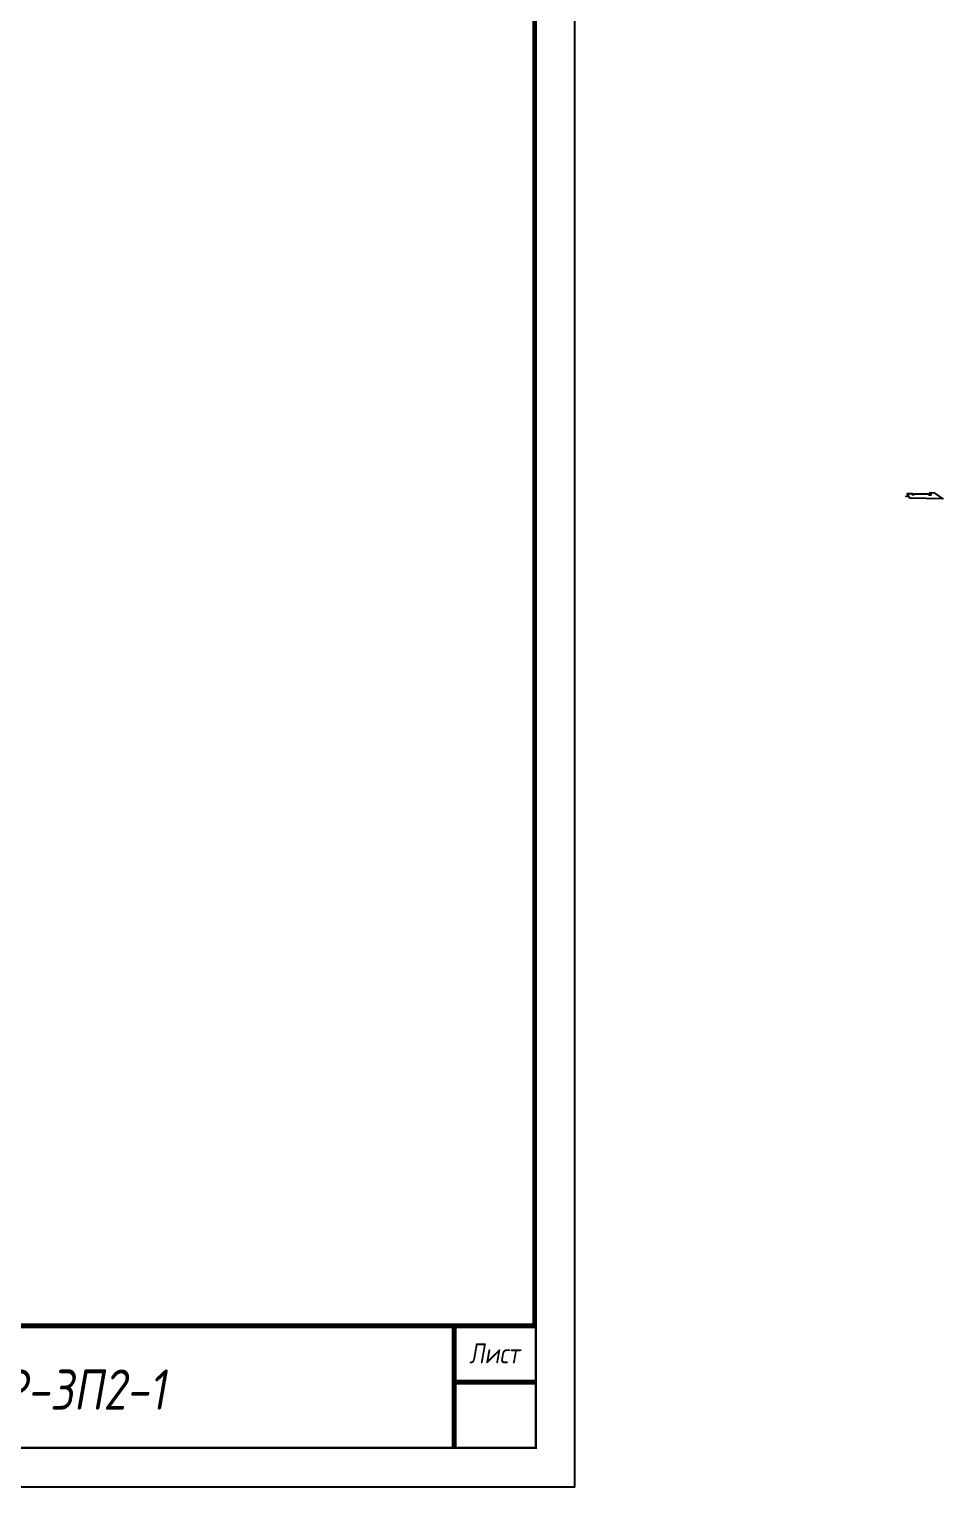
# Model space of a CAD drawing. Extents: x -717 to 1451, y -133302 to 233.
# Drawn here: x 322.2 to 435.7, y -70674.4 to -70493.3 of the extents above; entities that cross this region are included whole.
import ezdxf
from ezdxf.enums import TextEntityAlignment as Align

# ---------------------------------------------------------------- set-up
doc = ezdxf.new("R2010")
doc.units = 0
doc.layers.add('Зарамочное оформление', color=7, linetype='Continuous')
doc.layers.add('Объём_2563', color=7, linetype='Continuous', true_color=0xff8000)
doc.styles.add('М', font='romand.shx', dxfattribs={"width": 0.8, "oblique": 10, "height": 2.5})

# ---------------------------------------------------------------- blocks, each defined once
blk = doc.blocks.new('Штамп')
at = {"linetype": 'Continuous'}
blk.add_wipeout([(199.95, -411.25), (384.95, -411.25), (384.95, -426.25), (199.95, -426.25)], dxfattribs=at).dxf.layer = 'Зарамочное оформление'
at = {"layer": 'Зарамочное оформление', "linetype": 'Continuous', "lineweight": -3, "const_width": 0.6, "flags": 128}
for points in [[(199.95, -426.25), (199.95, -411.25), (384.95, -411.25)], [(209.95, -411.25), (209.95, -426.25)], [(219.95, -411.25), (219.95, -426.25)], [(229.95, -411.25), (229.95, -426.25)], [(239.95, -411.25), (239.95, -426.25)], [(254.95, -411.25), (254.95, -426.25)], [(264.95, -411.25), (264.95, -426.25)], [(374.95, -411.25), (374.95, -426.25)], [(199.95, -416.25), (264.95, -416.25)], [(374.95, -418.25), (384.95, -418.25)], [(199.95, -421.25), (264.95, -421.25)]]:
    blk.add_lwpolyline(points, dxfattribs=at)
at = {"linetype": 'Continuous', "insert": (319.95, -419.17), "char_height": 5, "width": 110, "attachment_point": 5, "style": 'М'}
blk.add_mtext('{\\Q10;\\W0.8;43/23-Р-ЗП2-1}', dxfattribs=at)
at = {"layer": 'Зарамочное оформление', "linetype": 'Continuous', "style": 'М', "oblique": 10}
for s, width, p in [('Лист', 0.8, (379.95, -414.66)), ('Изм.', 0.8, (204.95, -423.75)), ('Кол.уч.', 0.7, (214.95, -423.75)), ('Лист', 0.8, (224.95, -423.75)), ('N док.', 0.7, (235.28, -423.75)), ('Подпись', 0.8, (247.45, -423.75)), ('Дата', 0.8, (259.95, -423.75))]:
    blk.add_text(s, height=2.5, dxfattribs=dict(at, width=width)).set_placement(p, align=Align.MIDDLE_CENTER)
blk = doc.blocks.new('шифр')
blk.add_blockref('Штамп', (0, -70303))

msp = doc.modelspace()

# ---------------------------------------------------------------- linework, layer by layer
at = {"flags": 128}
msp.add_lwpolyline([(-30.054, -70674.421), (389.946, -70674.421), (389.946, -70377.421), (-30.054, -70377.421)], close=True, dxfattribs=at)
at = {"const_width": 0.6, "flags": 128}
msp.add_lwpolyline([(-10.054, -70669.421), (384.946, -70669.421), (384.946, -70382.421), (-10.054, -70382.421)], close=True, dxfattribs=at)
at = {"layer": 'Объём_2563', "flags": 128}
msp.add_lwpolyline([(431.575, -70551.581), (431.391, -70551.397), (431.091, -70551.391), (431.091, -70551.361), (431.371, -70551.361), (431.371, -70551.161), (431.271, -70551.161), (431.271, -70550.998), (431.835, -70551.024), (431.835, -70551.148), (432.115, -70551.148), (432.115, -70551.04), (433.914, -70551.076), (433.914, -70551.189), (434.194, -70551.189), (434.194, -70550.989), (434.094, -70550.989), (434.094, -70550.889), (434.591, -70550.951), (435.658, -70551.662), (431.575, -70551.581), (431.575, -70551.581)], dxfattribs=at)

# ---------------------------------------------------------------- texts
at = {"linetype": 'Continuous', "style": 'М', "oblique": 10, "width": 0.8}
msp.add_text('231', height=2.5, dxfattribs=at).set_placement((380.312, -70665.509), align=Align.MIDDLE)

# ---------------------------------------------------------------- next in the draw order: block references
msp.add_blockref('шифр', (0, 59.829))

doc.saveas('drawing.dxf')
